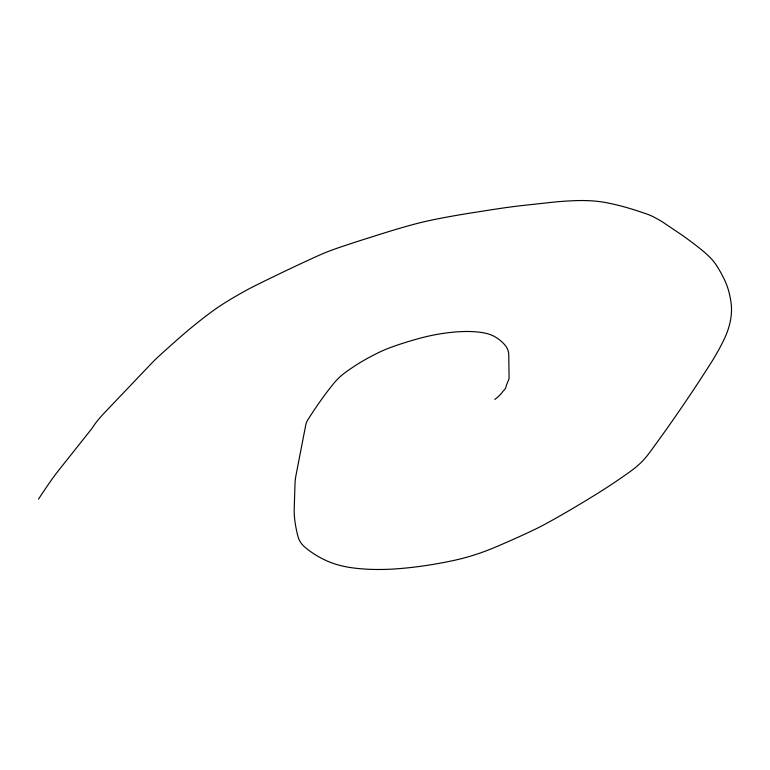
<?xml version="1.0" encoding="UTF-8"?>
<svg xmlns="http://www.w3.org/2000/svg" width="770" height="770" viewBox="0 0 770 770"><rect width="100%" height="100%" fill="white"/><g stroke="black" fill="none" stroke-linecap="round" stroke-linejoin="round"><path stroke-width="1.16" d="M494.792 399.457A29.164 14.745 -23.4 0 0 503.108 391.131A11.069 5.621 -23 0 0 506.131 385.982L509.095 378.638L508.758 354.989A59.945 29.327 -23.8 0 0 505.707 346.028A122.497 60.281 -25.2 0 0 494.85 336.721A67.25 32.696 -24.1 0 0 483.454 332.813A106.664 52.63 -24.8 0 0 465.552 331.504A137.262 68.674 -25.2 0 0 442.182 333.535A129.553 64.555 -25.1 0 0 418.158 338.713A220.653 115.779 -25.8 0 0 392.681 346.702A64.526 30.887 -25.1 0 0 378.436 352.67A131.054 65.296 -25 0 0 367.588 358.291A98.839 48.308 -25.1 0 0 358.425 363.642A113.277 55.835 -25.1 0 0 345.297 372.507A39.27 18.576 -25.7 0 0 338.454 378.301A59.444 28.394 -25.4 0 0 333.362 383.883A388.686 208.574 -19.4 0 0 323.111 397.253A669.977 376.954 -13.1 0 0 307.971 419.592A26.815 12.946 -26.7 0 0 305.815 424.684L295.988 475.302A146.521 76.288 -24.8 0 0 295.025 483.002L294.198 509.567A239.797 129.37 -22.8 0 0 294.91 521.097A458.939 245.669 -17.4 0 0 297.894 536.228A69.656 37.576 -27.2 0 0 304.506 546.816A220.105 116.203 -23.5 0 0 325.883 560.435A145.963 78.636 -25.1 0 0 354.21 568.077A207.053 108.801 -24 0 0 396.512 568.828A273.494 138.927 -23.2 0 0 454.329 560.319A132.796 73.063 -24.3 0 0 494.889 547.354A473.107 212.934 -24.3 0 0 529.972 531.743A167.513 90.196 -23.6 0 0 548.519 522.31A457.303 208.247 -25 0 0 570.454 509.817A560.55 240.894 -25.4 0 0 594.825 495.12A342.4 166.127 -24.2 0 0 631.005 470.971A66.307 37.095 -20.7 0 0 643.335 460.181A84.989 47.211 -21.1 0 0 649.081 453.27A1392.391 458.285 -34.2 0 0 672.172 421.123A1694.866 507.343 -35 0 0 710.681 363.411A355.086 169.939 -24.9 0 0 723.877 339.83A177.851 88.916 -21.4 0 0 730.384 320.83A181.624 90.764 -21.4 0 0 731.105 303.197A333.939 166.07 -24.9 0 0 728.651 290.935A268.249 133.528 -23.4 0 0 724.926 280.752A491.597 244.148 -28.4 0 0 716.283 265.111A183.241 89.416 -21.6 0 0 709.237 256.651A420.93 212.741 -26.8 0 0 699.853 248.45A3259.217 1176.704 -51.4 0 0 682.104 235.148L663.066 222.328A307.528 147.263 -24.8 0 0 653.653 216.957A130.573 59.588 -21.5 0 0 646.415 213.887A982.443 513.629 -37.9 0 0 627.762 207.871A399.745 196.283 -26.6 0 0 606.924 202.789A148.908 66.942 -22.4 0 0 592.496 200.903A143.268 64.237 -22.3 0 0 576.817 200.604A268.538 128.118 -23.7 0 0 554.631 202.029L520.761 205.696A741.067 431.556 -31.4 0 0 494.966 209.219L469.219 213.251A1091.591 690.324 -39.5 0 0 453.511 215.908A712.048 403.923 -31.5 0 0 436.85 219.026A228.074 103.286 -25.2 0 0 426.06 221.308A181.99 80.369 -24.9 0 0 412.354 224.734A395.472 196.533 -26.4 0 0 393.162 230.249A1088.308 745.36 -36.3 0 0 381.111 233.965L361.775 240.086A1168.677 812.36 -38.9 0 0 339.965 247.257A152.826 65.662 -25.8 0 0 329.522 250.982A75.441 30.973 -25.5 0 0 318.703 255.467A1644.364 1520.789 -40.9 0 0 285.766 270.78L265.708 280.472A562.177 306.73 -27.1 0 0 252.637 286.979A105.625 44.073 -26.7 0 0 243.407 291.907A257.276 117.521 -26.5 0 0 229.951 299.694A109.658 45.892 -26.9 0 0 209.219 313.583A306.094 142.797 -25.5 0 0 179.978 337.318A3690.061 2037.449 20.4 0 0 158.331 356.712A88.127 36.989 -27.9 0 0 151.911 362.988L103.854 413.432A88.81 38.259 -29.3 0 0 91.871 428.553L58.818 470.143A187.62 87.289 -29.5 0 0 51.436 479.999A949.93 567.182 -15 0 0 38.5 499.143"/></g></svg>
